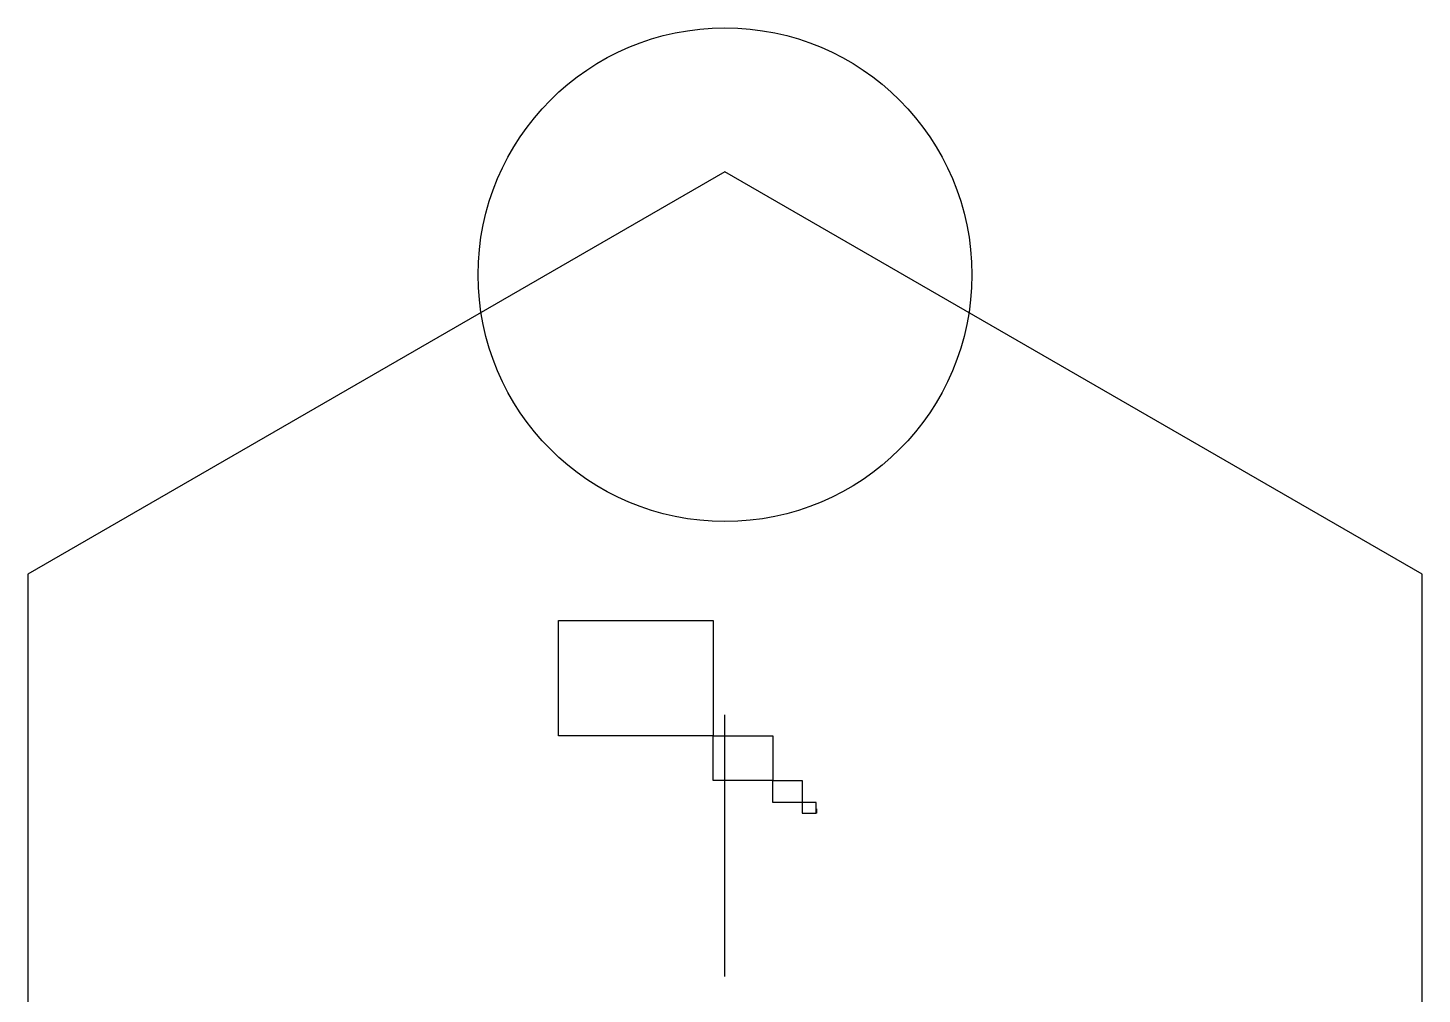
# Model space of a CAD drawing. Header units: inches. Extents: x -4.6 to 41, y -9.9 to 30.4.
# Drawn here: x -4.57 to 18.01, y 2.85 to 18.51 of the extents above; entities that cross this region are included whole.
import ezdxf

# ---------------------------------------------------------------- set-up
doc = ezdxf.new("R2010")
doc.units = ezdxf.units.IN
doc.header["$MEASUREMENT"] = 0

msp = doc.modelspace()

# ---------------------------------------------------------------- linework, layer by layer
for p, q in [((6.72, 3.132), (6.72, 7.374)), ((8.199, 5.853), (8.204, 5.853)), ((8.199, 5.783), (8.199, 5.853)), ((8.204, 5.783), (8.199, 5.783)), ((8.204, 5.853), (8.204, 5.783))]:
    msp.add_line(p, q)
for points in [[(6.72, -9.909), (18.014, -3.388), (18.014, 9.653), (6.72, 16.174), (-4.574, 9.653), (-4.574, -3.388)], [(6.527, 8.902), (6.527, 7.033), (4.025, 7.033), (4.025, 8.902)], [(7.495, 7.033), (7.495, 6.309), (6.527, 6.309), (6.527, 7.033)], [(7.971, 6.309), (7.971, 5.954), (7.495, 5.954), (7.495, 6.309)], [(7.971, 5.954), (7.971, 5.783), (8.199, 5.783), (8.199, 5.954)]]:
    msp.add_lwpolyline(points, close=True)
msp.add_lwpolyline([(7.971, 6.309), (7.971, 5.954), (7.495, 5.954)])
msp.add_circle((6.72, 14.506), 4)

doc.saveas('drawing.dxf')
